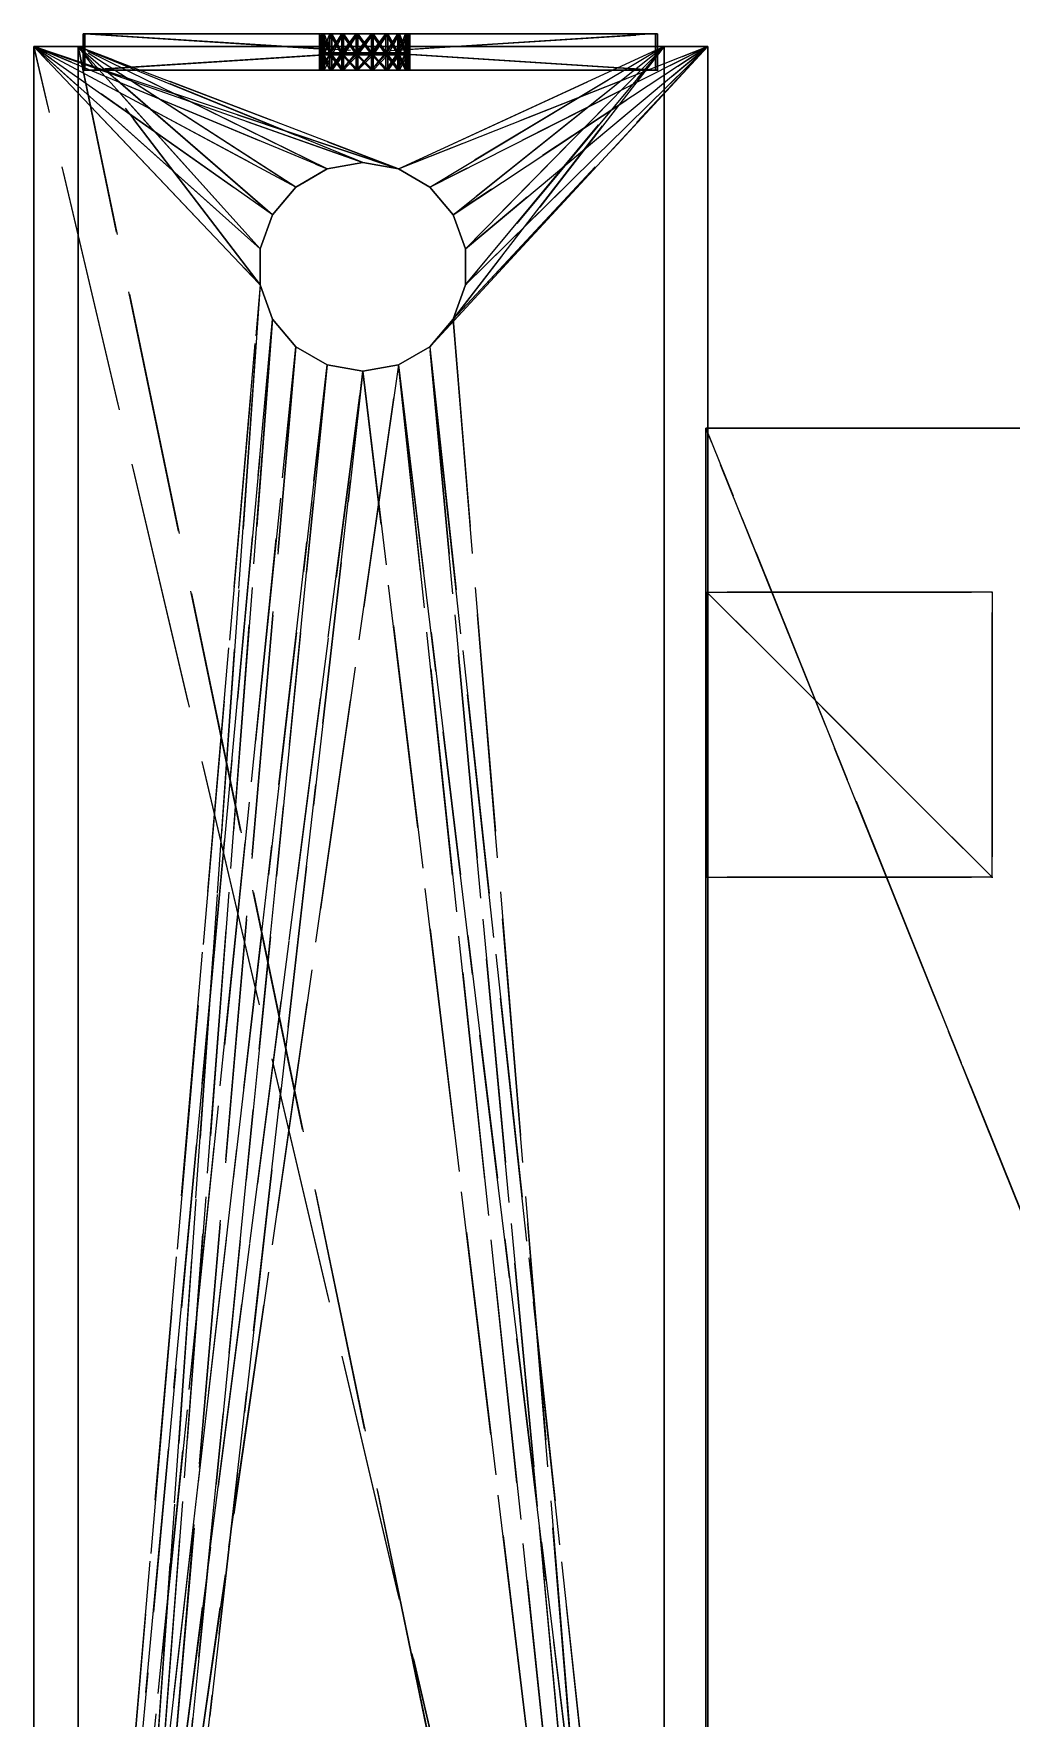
# Model space of a CAD drawing. Header units: millimetres. Extents: x -166 to 998, y 283 to 358.
# Drawn here: x 94.68 to 118.69, y 316.6 to 357.96 of the extents above; entities that cross this region are included whole.
import ezdxf

# ---------------------------------------------------------------- set-up
doc = ezdxf.new("R2010")
doc.units = ezdxf.units.MM
doc.linetypes.add('AM_ISO02W050', pattern=[7.5, 6, -1.5])
doc.layers.add('AM_HID', color=5, linetype='AM_ISO02W050', lineweight=25)

msp = doc.modelspace()

# ---------------------------------------------------------------- meshes
at = {"layer": 'AM_HID'}
mesh = msp.add_polyface(dxfattribs=at)
corners = [(103.619, 357.96, 63.34), (103.807, 357.96, 63.667), (109.95, 357.96, 59.368), (103.33, 357.96, 63.098), (102.975, 357.96, 62.969), (102.598, 357.96, 62.969), (102.244, 357.96, 63.098), (95.895, 357.96, 59.368), (101.955, 357.96, 63.34), (101.766, 357.96, 63.667), (101.701, 357.96, 64.038), (101.766, 357.96, 64.41), (101.955, 357.96, 64.736), (95.895, 357.96, 68.19), (102.244, 357.96, 64.979), (102.598, 357.96, 65.108), (102.975, 357.96, 65.108), (103.33, 357.96, 64.979), (109.95, 357.96, 68.19), (103.619, 357.96, 64.736), (103.807, 357.96, 64.41), (103.873, 357.96, 64.038), (95.895, 357.96, 59.368), (109.95, 357.96, 59.368), (109.95, 357.065, 59.368), (95.895, 357.065, 59.368), (95.895, 357.96, 59.368), (109.95, 357.96, 59.368), (109.95, 357.96, 68.19), (109.95, 357.065, 68.19), (109.95, 357.065, 59.368), (109.95, 357.96, 59.368), (109.95, 357.96, 68.19), (95.895, 357.96, 68.19), (95.895, 357.065, 68.19), (109.95, 357.065, 68.19), (109.95, 357.96, 68.19), (95.895, 357.96, 68.19), (95.895, 357.96, 59.368), (95.895, 357.065, 59.368), (95.895, 357.065, 59.368), (95.895, 357.065, 68.19), (95.895, 357.96, 68.19), (103.873, 357.065, 64.038), (103.807, 357.065, 63.667), (109.95, 357.065, 59.368), (109.95, 357.065, 59.368), (109.95, 357.065, 68.19), (103.807, 357.065, 64.41), (109.95, 357.065, 68.19), (103.619, 357.065, 64.736), (109.95, 357.065, 68.19), (103.33, 357.065, 64.979), (109.95, 357.065, 68.19), (109.95, 357.065, 68.19), (95.895, 357.065, 68.19), (102.975, 357.065, 65.108), (95.895, 357.065, 68.19), (102.598, 357.065, 65.108), (95.895, 357.065, 68.19), (102.244, 357.065, 64.979), (95.895, 357.065, 68.19), (101.955, 357.065, 64.736), (95.895, 357.065, 68.19), (95.895, 357.065, 68.19), (95.895, 357.065, 59.368), (101.766, 357.065, 64.41), (95.895, 357.065, 59.368), (101.701, 357.065, 64.038), (95.895, 357.065, 59.368), (101.766, 357.065, 63.667), (95.895, 357.065, 59.368), (101.955, 357.065, 63.34), (95.895, 357.065, 59.368), (102.248, 357.065, 63.096), (95.895, 357.065, 59.368), (95.895, 357.065, 59.368), (109.95, 357.065, 59.368), (109.95, 357.065, 59.368), (103.619, 357.065, 63.34), (109.95, 357.065, 59.368), (103.33, 357.065, 63.098), (109.95, 357.065, 59.368), (102.975, 357.065, 62.969), (109.95, 357.065, 59.368), (102.598, 357.065, 62.969), (109.95, 357.065, 59.368), (103.873, 357.487, 64.038), (103.873, 357.96, 64.038), (103.807, 357.96, 63.667), (103.807, 357.96, 63.667), (103.807, 357.487, 63.667), (103.807, 357.487, 64.41), (103.807, 357.96, 64.41), (103.873, 357.96, 64.038), (103.873, 357.96, 64.038), (103.619, 357.487, 64.736), (103.619, 357.96, 64.736), (103.807, 357.96, 64.41), (103.807, 357.96, 64.41), (103.33, 357.487, 64.979), (103.33, 357.96, 64.979), (103.619, 357.96, 64.736), (103.619, 357.96, 64.736), (102.975, 357.487, 65.108), (102.975, 357.96, 65.108), (103.33, 357.96, 64.979), (103.33, 357.96, 64.979), (102.598, 357.487, 65.108), (102.598, 357.96, 65.108), (102.975, 357.96, 65.108), (102.975, 357.96, 65.108), (102.244, 357.487, 64.979), (102.244, 357.96, 64.979), (102.598, 357.96, 65.108), (102.598, 357.96, 65.108), (102.598, 357.487, 65.108), (101.955, 357.487, 64.736), (101.955, 357.96, 64.736), (102.244, 357.96, 64.979), (102.244, 357.96, 64.979), (101.766, 357.487, 64.41), (101.766, 357.96, 64.41), (101.955, 357.96, 64.736), (101.955, 357.96, 64.736), (101.701, 357.487, 64.038), (101.701, 357.96, 64.038), (101.766, 357.96, 64.41), (101.766, 357.96, 64.41), (101.766, 357.487, 63.667), (101.766, 357.96, 63.667), (101.701, 357.96, 64.038), (101.701, 357.96, 64.038), (101.955, 357.487, 63.34), (101.955, 357.96, 63.34), (101.766, 357.96, 63.667), (101.766, 357.96, 63.667), (102.244, 357.487, 63.098), (102.244, 357.96, 63.098), (101.955, 357.96, 63.34), (101.955, 357.96, 63.34), (102.598, 357.487, 62.969), (102.598, 357.96, 62.969), (102.244, 357.96, 63.098), (102.244, 357.96, 63.098), (102.975, 357.487, 62.969), (102.975, 357.96, 62.969), (102.598, 357.96, 62.969), (102.598, 357.96, 62.969), (103.33, 357.487, 63.098), (103.33, 357.96, 63.098), (102.975, 357.96, 62.969), (102.975, 357.96, 62.969), (103.619, 357.487, 63.34), (103.619, 357.96, 63.34), (103.33, 357.96, 63.098), (103.33, 357.96, 63.098), (103.807, 357.96, 63.667), (103.619, 357.96, 63.34), (103.619, 357.96, 63.34), (103.807, 357.065, 64.41), (103.619, 357.065, 64.736), (103.619, 357.065, 64.736), (103.873, 357.065, 64.038), (103.807, 357.065, 64.41), (103.807, 357.065, 64.41), (103.33, 357.065, 64.979), (102.975, 357.065, 65.108), (102.975, 357.065, 65.108), (103.619, 357.065, 64.736), (103.33, 357.065, 64.979), (103.33, 357.065, 64.979), (102.598, 357.487, 65.108), (102.598, 357.065, 65.108), (102.244, 357.065, 64.979), (102.244, 357.065, 64.979), (102.598, 357.487, 65.108), (102.975, 357.065, 65.108), (102.598, 357.065, 65.108), (102.598, 357.065, 65.108), (101.955, 357.065, 64.736), (101.766, 357.065, 64.41), (101.766, 357.065, 64.41), (102.244, 357.065, 64.979), (101.955, 357.065, 64.736), (101.955, 357.065, 64.736), (101.701, 357.065, 64.038), (101.766, 357.065, 63.667), (101.766, 357.065, 63.667), (101.766, 357.065, 64.41), (101.701, 357.065, 64.038), (101.701, 357.065, 64.038), (101.955, 357.065, 63.34), (102.248, 357.065, 63.096), (102.248, 357.065, 63.096), (101.766, 357.065, 63.667), (101.955, 357.065, 63.34), (101.955, 357.065, 63.34), (102.598, 357.065, 62.969), (102.975, 357.065, 62.969), (102.975, 357.065, 62.969), (102.248, 357.065, 63.096), (102.598, 357.065, 62.969), (102.598, 357.065, 62.969), (103.33, 357.065, 63.098), (103.619, 357.065, 63.34), (103.619, 357.065, 63.34), (102.975, 357.065, 62.969), (103.33, 357.065, 63.098), (103.33, 357.065, 63.098), (103.807, 357.065, 63.667), (103.873, 357.065, 64.038), (103.873, 357.065, 64.038), (103.619, 357.065, 63.34), (103.807, 357.065, 63.667), (103.807, 357.065, 63.667)]
mesh.append_faces([[corners[k] for k in face] for face in [(20, 18, 21), (74, 86, 85)]], dxfattribs={"vtx0": -1, "vtx1": -1})
mesh.append_faces([[corners[k] for k in face] for face in [(6, 2, 7), (12, 7, 13), (17, 13, 18), (2, 1, 21), (43, 46, 47), (52, 54, 55), (62, 64, 65), (74, 76, 77), (78, 44, 79), (80, 79, 81), (82, 81, 83), (84, 83, 85)]], dxfattribs={"vtx0": -1, "vtx2": -1})
mesh.append_faces([[corners[k] for k in face] for face in [(0, 1, 2), (3, 0, 2), (4, 3, 2), (5, 4, 2), (6, 5, 2), (8, 6, 7), (9, 8, 7), (10, 9, 7), (11, 10, 7), (12, 11, 7), (14, 12, 13), (15, 14, 13), (16, 15, 13), (17, 16, 13), (19, 17, 18), (20, 19, 18), (18, 2, 21), (43, 44, 45), (48, 43, 49), (50, 48, 51), (52, 50, 53), (56, 52, 57), (58, 56, 59), (60, 58, 61), (62, 60, 63), (66, 62, 67), (68, 66, 69), (70, 68, 71), (72, 70, 73), (74, 72, 75)]], dxfattribs={"vtx1": -1, "vtx2": -1})
mesh.append_faces([[corners[k] for k in face] for face in [(22, 23, 24), (24, 25, 26), (27, 28, 29), (29, 30, 31), (32, 33, 34), (34, 35, 36), (37, 38, 39), (40, 41, 42), (87, 88, 89), (90, 91, 87), (92, 93, 94), (95, 87, 92), (96, 97, 98), (99, 92, 96), (100, 101, 102), (103, 96, 100), (104, 105, 106), (107, 100, 104), (108, 109, 110), (111, 104, 108), (112, 113, 114), (115, 116, 112), (117, 118, 119), (120, 112, 117), (121, 122, 123), (124, 117, 121), (125, 126, 127), (128, 121, 125), (129, 130, 131), (132, 125, 129), (133, 134, 135), (136, 129, 133), (137, 138, 139), (140, 133, 137), (141, 142, 143), (144, 137, 141), (145, 146, 147), (148, 141, 145), (149, 150, 151), (152, 145, 149), (153, 154, 155), (156, 149, 153), (91, 157, 158), (159, 153, 91), (92, 160, 161), (162, 96, 92), (87, 163, 164), (165, 92, 87), (100, 166, 167), (168, 104, 100), (96, 169, 170), (171, 100, 96), (172, 173, 174), (175, 112, 176), (104, 177, 178), (179, 108, 104), (117, 180, 181), (182, 121, 117), (112, 183, 184), (185, 117, 112), (125, 186, 187), (188, 129, 125), (121, 189, 190), (191, 125, 121), (133, 192, 193), (194, 137, 133), (129, 195, 196), (197, 133, 129), (141, 198, 199), (200, 145, 141), (137, 201, 202), (203, 141, 137), (149, 204, 205), (206, 153, 149), (145, 207, 208), (209, 149, 145), (91, 210, 211), (212, 87, 91), (153, 213, 214), (215, 91, 153)]], dxfattribs={"vtx2": -1})
mesh = msp.add_polyface(dxfattribs=at)
corners = [(103.619, 357.96, 56.182), (103.807, 357.96, 56.509), (109.95, 357.96, 54.669), (103.33, 357.96, 55.939), (102.975, 357.96, 55.81), (102.598, 357.96, 55.81), (95.895, 357.96, 54.669), (102.244, 357.96, 55.939), (101.955, 357.96, 56.182), (101.766, 357.96, 56.509), (101.701, 357.96, 56.88), (101.766, 357.96, 57.251), (101.955, 357.96, 57.578), (95.895, 357.96, 59.104), (102.244, 357.96, 57.82), (102.597, 357.96, 57.949), (102.975, 357.96, 57.949), (109.95, 357.96, 59.104), (103.33, 357.96, 57.82), (103.619, 357.96, 57.578), (103.807, 357.96, 57.251), (103.873, 357.96, 56.88), (95.895, 357.96, 54.669), (109.95, 357.96, 54.669), (109.95, 357.065, 54.669), (95.895, 357.065, 54.669), (95.895, 357.96, 54.669), (109.95, 357.96, 54.669), (109.95, 357.96, 59.104), (109.95, 357.065, 59.104), (109.95, 357.065, 54.669), (109.95, 357.96, 54.669), (109.95, 357.96, 59.104), (95.895, 357.96, 59.104), (95.895, 357.065, 59.104), (109.95, 357.065, 59.104), (109.95, 357.96, 59.104), (95.895, 357.96, 59.104), (95.895, 357.96, 54.669), (95.895, 357.065, 54.669), (95.895, 357.065, 54.669), (95.895, 357.065, 59.104), (95.895, 357.96, 59.104), (103.873, 357.065, 56.88), (103.807, 357.065, 56.509), (109.95, 357.065, 54.669), (109.95, 357.065, 54.669), (109.95, 357.065, 59.104), (103.807, 357.065, 57.251), (109.95, 357.065, 59.104), (103.619, 357.065, 57.578), (109.95, 357.065, 59.104), (103.33, 357.065, 57.82), (109.95, 357.065, 59.104), (102.975, 357.065, 57.949), (109.95, 357.065, 59.104), (109.95, 357.065, 59.104), (95.895, 357.065, 59.104), (102.598, 357.065, 57.949), (95.895, 357.065, 59.104), (102.244, 357.065, 57.82), (95.895, 357.065, 59.104), (101.955, 357.065, 57.578), (95.895, 357.065, 59.104), (95.895, 357.065, 59.104), (95.895, 357.065, 54.669), (101.766, 357.065, 57.251), (95.895, 357.065, 54.669), (101.701, 357.065, 56.88), (95.895, 357.065, 54.669), (101.766, 357.065, 56.509), (95.895, 357.065, 54.669), (101.955, 357.065, 56.182), (95.895, 357.065, 54.669), (102.244, 357.065, 55.939), (95.895, 357.065, 54.669), (102.598, 357.065, 55.81), (95.895, 357.065, 54.669), (95.895, 357.065, 54.669), (109.95, 357.065, 54.669), (109.95, 357.065, 54.669), (103.619, 357.065, 56.182), (109.95, 357.065, 54.669), (103.33, 357.065, 55.939), (109.95, 357.065, 54.669), (102.975, 357.065, 55.81), (109.95, 357.065, 54.669), (103.873, 357.452, 56.88), (103.873, 357.96, 56.88), (103.807, 357.96, 56.509), (103.807, 357.96, 56.509), (103.807, 357.452, 56.509), (103.807, 357.452, 57.251), (103.807, 357.96, 57.251), (103.873, 357.96, 56.88), (103.873, 357.96, 56.88), (103.619, 357.452, 57.578), (103.619, 357.96, 57.578), (103.807, 357.96, 57.251), (103.807, 357.96, 57.251), (103.33, 357.452, 57.82), (103.33, 357.96, 57.82), (103.619, 357.96, 57.578), (103.619, 357.96, 57.578), (102.975, 357.452, 57.949), (102.975, 357.96, 57.949), (103.33, 357.96, 57.82), (103.33, 357.96, 57.82), (102.598, 357.452, 57.949), (102.597, 357.96, 57.949), (102.975, 357.96, 57.949), (102.975, 357.96, 57.949), (102.244, 357.452, 57.82), (102.244, 357.96, 57.82), (102.597, 357.96, 57.949), (102.597, 357.96, 57.949), (102.598, 357.452, 57.949), (101.955, 357.452, 57.578), (101.955, 357.96, 57.578), (102.244, 357.96, 57.82), (102.244, 357.96, 57.82), (101.766, 357.452, 57.251), (101.766, 357.96, 57.251), (101.955, 357.96, 57.578), (101.955, 357.96, 57.578), (101.701, 357.452, 56.88), (101.701, 357.96, 56.88), (101.766, 357.96, 57.251), (101.766, 357.96, 57.251), (101.766, 357.452, 56.509), (101.766, 357.96, 56.509), (101.701, 357.96, 56.88), (101.701, 357.96, 56.88), (101.955, 357.452, 56.182), (101.955, 357.96, 56.182), (101.766, 357.96, 56.509), (101.766, 357.96, 56.509), (102.244, 357.452, 55.939), (102.244, 357.96, 55.939), (101.955, 357.96, 56.182), (101.955, 357.96, 56.182), (102.598, 357.452, 55.81), (102.598, 357.96, 55.81), (102.244, 357.96, 55.939), (102.244, 357.96, 55.939), (102.975, 357.452, 55.81), (102.975, 357.96, 55.81), (102.598, 357.96, 55.81), (102.598, 357.96, 55.81), (103.33, 357.452, 55.939), (103.33, 357.96, 55.939), (102.975, 357.96, 55.81), (102.975, 357.96, 55.81), (103.619, 357.452, 56.182), (103.619, 357.96, 56.182), (103.33, 357.96, 55.939), (103.33, 357.96, 55.939), (103.807, 357.96, 56.509), (103.619, 357.96, 56.182), (103.619, 357.96, 56.182), (103.807, 357.065, 57.251), (103.619, 357.065, 57.578), (103.619, 357.065, 57.578), (103.873, 357.065, 56.88), (103.807, 357.065, 57.251), (103.807, 357.065, 57.251), (103.33, 357.065, 57.82), (102.975, 357.065, 57.949), (102.975, 357.065, 57.949), (103.619, 357.065, 57.578), (103.33, 357.065, 57.82), (103.33, 357.065, 57.82), (102.598, 357.452, 57.949), (102.598, 357.065, 57.949), (102.244, 357.065, 57.82), (102.244, 357.065, 57.82), (102.598, 357.452, 57.949), (102.975, 357.065, 57.949), (102.598, 357.065, 57.949), (102.598, 357.065, 57.949), (101.955, 357.065, 57.578), (101.766, 357.065, 57.251), (101.766, 357.065, 57.251), (102.244, 357.065, 57.82), (101.955, 357.065, 57.578), (101.955, 357.065, 57.578), (101.701, 357.065, 56.88), (101.766, 357.065, 56.509), (101.766, 357.065, 56.509), (101.766, 357.065, 57.251), (101.701, 357.065, 56.88), (101.701, 357.065, 56.88), (101.955, 357.065, 56.182), (102.244, 357.065, 55.939), (102.244, 357.065, 55.939), (101.766, 357.065, 56.509), (101.955, 357.065, 56.182), (101.955, 357.065, 56.182), (102.598, 357.065, 55.81), (102.975, 357.065, 55.81), (102.975, 357.065, 55.81), (102.244, 357.065, 55.939), (102.598, 357.065, 55.81), (102.598, 357.065, 55.81), (103.33, 357.065, 55.939), (103.619, 357.065, 56.182), (103.619, 357.065, 56.182), (102.975, 357.065, 55.81), (103.33, 357.065, 55.939), (103.33, 357.065, 55.939), (103.807, 357.065, 56.509), (103.873, 357.065, 56.88), (103.873, 357.065, 56.88), (103.619, 357.065, 56.182), (103.807, 357.065, 56.509), (103.807, 357.065, 56.509)]
mesh.append_faces([[corners[k] for k in face] for face in [(20, 17, 21), (76, 86, 85)]], dxfattribs={"vtx0": -1, "vtx1": -1})
mesh.append_faces([[corners[k] for k in face] for face in [(5, 2, 6), (12, 6, 13), (16, 13, 17), (2, 1, 21), (43, 46, 47), (54, 56, 57), (62, 64, 65), (76, 78, 79), (80, 44, 81), (82, 81, 83), (84, 83, 85)]], dxfattribs={"vtx0": -1, "vtx2": -1})
mesh.append_faces([[corners[k] for k in face] for face in [(0, 1, 2), (3, 0, 2), (4, 3, 2), (5, 4, 2), (7, 5, 6), (8, 7, 6), (9, 8, 6), (10, 9, 6), (11, 10, 6), (12, 11, 6), (14, 12, 13), (15, 14, 13), (16, 15, 13), (18, 16, 17), (19, 18, 17), (20, 19, 17), (17, 2, 21), (43, 44, 45), (48, 43, 49), (50, 48, 51), (52, 50, 53), (54, 52, 55), (58, 54, 59), (60, 58, 61), (62, 60, 63), (66, 62, 67), (68, 66, 69), (70, 68, 71), (72, 70, 73), (74, 72, 75), (76, 74, 77)]], dxfattribs={"vtx1": -1, "vtx2": -1})
mesh.append_faces([[corners[k] for k in face] for face in [(22, 23, 24), (24, 25, 26), (27, 28, 29), (29, 30, 31), (32, 33, 34), (34, 35, 36), (37, 38, 39), (40, 41, 42), (87, 88, 89), (90, 91, 87), (92, 93, 94), (95, 87, 92), (96, 97, 98), (99, 92, 96), (100, 101, 102), (103, 96, 100), (104, 105, 106), (107, 100, 104), (108, 109, 110), (111, 104, 108), (112, 113, 114), (115, 116, 112), (117, 118, 119), (120, 112, 117), (121, 122, 123), (124, 117, 121), (125, 126, 127), (128, 121, 125), (129, 130, 131), (132, 125, 129), (133, 134, 135), (136, 129, 133), (137, 138, 139), (140, 133, 137), (141, 142, 143), (144, 137, 141), (145, 146, 147), (148, 141, 145), (149, 150, 151), (152, 145, 149), (153, 154, 155), (156, 149, 153), (91, 157, 158), (159, 153, 91), (92, 160, 161), (162, 96, 92), (87, 163, 164), (165, 92, 87), (100, 166, 167), (168, 104, 100), (96, 169, 170), (171, 100, 96), (172, 173, 174), (175, 112, 176), (104, 177, 178), (179, 108, 104), (117, 180, 181), (182, 121, 117), (112, 183, 184), (185, 117, 112), (125, 186, 187), (188, 129, 125), (121, 189, 190), (191, 125, 121), (133, 192, 193), (194, 137, 133), (129, 195, 196), (197, 133, 129), (141, 198, 199), (200, 145, 141), (137, 201, 202), (203, 141, 137), (149, 204, 205), (206, 153, 149), (145, 207, 208), (209, 149, 145), (91, 210, 211), (212, 87, 91), (153, 213, 214), (215, 91, 153)]], dxfattribs={"vtx2": -1})
mesh = msp.add_polyface(dxfattribs=at)
corners = [(103.664, 357.96, 49.85), (103.852, 357.96, 50.177), (109.995, 357.96, 45.609), (103.375, 357.96, 49.608), (103.02, 357.96, 49.479), (102.643, 357.96, 49.479), (95.94, 357.96, 45.609), (102.289, 357.96, 49.608), (102, 357.96, 49.85), (101.811, 357.96, 50.177), (101.746, 357.96, 50.548), (101.811, 357.96, 50.92), (102, 357.96, 51.246), (95.94, 357.96, 54.398), (102.289, 357.96, 51.489), (102.643, 357.96, 51.618), (103.02, 357.96, 51.618), (103.375, 357.96, 51.489), (109.995, 357.96, 54.398), (103.664, 357.96, 51.246), (103.852, 357.96, 50.92), (103.918, 357.96, 50.548), (95.94, 357.96, 45.609), (109.995, 357.96, 45.609), (109.995, 357.065, 45.609), (95.94, 357.065, 45.609), (95.94, 357.96, 45.609), (109.995, 357.96, 45.609), (109.995, 357.96, 54.398), (109.995, 357.065, 54.398), (109.995, 357.065, 45.609), (109.995, 357.96, 45.609), (109.995, 357.96, 54.398), (95.94, 357.96, 54.398), (95.94, 357.065, 54.398), (109.995, 357.065, 54.398), (109.995, 357.96, 54.398), (95.94, 357.96, 54.398), (95.94, 357.96, 45.609), (95.94, 357.065, 45.609), (95.94, 357.065, 45.609), (95.94, 357.065, 54.398), (95.94, 357.96, 54.398), (103.918, 357.065, 50.548), (103.852, 357.065, 50.177), (109.995, 357.065, 45.609), (109.995, 357.065, 45.609), (109.995, 357.065, 54.398), (103.852, 357.065, 50.92), (109.995, 357.065, 54.398), (103.664, 357.065, 51.246), (109.995, 357.065, 54.398), (103.375, 357.065, 51.489), (109.995, 357.065, 54.398), (109.995, 357.065, 54.398), (95.94, 357.065, 54.398), (103.02, 357.065, 51.618), (95.94, 357.065, 54.398), (102.643, 357.065, 51.618), (95.94, 357.065, 54.398), (102.289, 357.065, 51.489), (95.94, 357.065, 54.398), (102, 357.065, 51.246), (95.94, 357.065, 54.398), (95.94, 357.065, 54.398), (95.94, 357.065, 45.609), (109.995, 357.065, 45.609), (103.664, 357.065, 49.85), (109.995, 357.065, 45.609), (103.375, 357.065, 49.608), (109.995, 357.065, 45.609), (103.02, 357.065, 49.479), (109.995, 357.065, 45.609), (102.643, 357.065, 49.479), (95.94, 357.065, 45.609), (109.995, 357.065, 45.609), (95.94, 357.065, 45.609), (102.289, 357.065, 49.608), (95.94, 357.065, 45.609), (102, 357.065, 49.85), (95.94, 357.065, 45.609), (101.811, 357.065, 50.177), (95.94, 357.065, 45.609), (101.746, 357.065, 50.548), (95.94, 357.065, 45.609), (101.811, 357.065, 50.92), (95.94, 357.065, 45.609), (103.918, 357.439, 50.548), (103.918, 357.96, 50.548), (103.852, 357.96, 50.177), (103.852, 357.96, 50.177), (103.852, 357.439, 50.177), (103.852, 357.439, 50.92), (103.852, 357.96, 50.92), (103.918, 357.96, 50.548), (103.918, 357.96, 50.548), (103.664, 357.439, 51.246), (103.664, 357.96, 51.246), (103.852, 357.96, 50.92), (103.852, 357.96, 50.92), (103.375, 357.439, 51.489), (103.375, 357.96, 51.489), (103.664, 357.96, 51.246), (103.664, 357.96, 51.246), (103.02, 357.439, 51.618), (103.02, 357.96, 51.618), (103.375, 357.96, 51.489), (103.375, 357.96, 51.489), (102.643, 357.439, 51.618), (102.643, 357.96, 51.618), (103.02, 357.96, 51.618), (103.02, 357.96, 51.618), (102.289, 357.439, 51.489), (102.289, 357.96, 51.489), (102.643, 357.96, 51.618), (102.643, 357.96, 51.618), (102.643, 357.439, 51.618), (102, 357.439, 51.246), (102, 357.96, 51.246), (102.289, 357.96, 51.489), (102.289, 357.96, 51.489), (101.811, 357.439, 50.92), (101.811, 357.96, 50.92), (102, 357.96, 51.246), (102, 357.96, 51.246), (101.746, 357.439, 50.548), (101.746, 357.96, 50.548), (101.811, 357.96, 50.92), (101.811, 357.96, 50.92), (101.811, 357.439, 50.177), (101.811, 357.96, 50.177), (101.746, 357.96, 50.548), (101.746, 357.96, 50.548), (102, 357.439, 49.85), (102, 357.96, 49.85), (101.811, 357.96, 50.177), (101.811, 357.96, 50.177), (102.289, 357.439, 49.608), (102.289, 357.96, 49.608), (102, 357.96, 49.85), (102, 357.96, 49.85), (102.643, 357.439, 49.479), (102.643, 357.96, 49.479), (102.289, 357.96, 49.608), (102.289, 357.96, 49.608), (103.02, 357.439, 49.479), (103.02, 357.96, 49.479), (102.643, 357.96, 49.479), (102.643, 357.96, 49.479), (103.375, 357.439, 49.608), (103.375, 357.96, 49.608), (103.02, 357.96, 49.479), (103.02, 357.96, 49.479), (103.664, 357.439, 49.85), (103.664, 357.96, 49.85), (103.375, 357.96, 49.608), (103.375, 357.96, 49.608), (103.852, 357.96, 50.177), (103.664, 357.96, 49.85), (103.664, 357.96, 49.85), (103.852, 357.065, 50.92), (103.664, 357.065, 51.246), (103.664, 357.065, 51.246), (103.918, 357.065, 50.548), (103.852, 357.065, 50.92), (103.852, 357.065, 50.92), (103.375, 357.065, 51.489), (103.02, 357.065, 51.618), (103.02, 357.065, 51.618), (103.664, 357.065, 51.246), (103.375, 357.065, 51.489), (103.375, 357.065, 51.489), (102.643, 357.439, 51.618), (102.643, 357.065, 51.618), (102.289, 357.065, 51.489), (102.289, 357.065, 51.489), (102.643, 357.439, 51.618), (103.02, 357.065, 51.618), (102.643, 357.065, 51.618), (102.643, 357.065, 51.618), (102, 357.065, 51.246), (101.811, 357.065, 50.92), (101.811, 357.065, 50.92), (102.289, 357.065, 51.489), (102, 357.065, 51.246), (102, 357.065, 51.246), (101.746, 357.065, 50.548), (101.811, 357.065, 50.177), (101.811, 357.065, 50.177), (101.811, 357.065, 50.92), (101.746, 357.065, 50.548), (101.746, 357.065, 50.548), (102, 357.065, 49.85), (102.289, 357.065, 49.608), (102.289, 357.065, 49.608), (101.811, 357.065, 50.177), (102, 357.065, 49.85), (102, 357.065, 49.85), (102.643, 357.065, 49.479), (103.02, 357.065, 49.479), (103.02, 357.065, 49.479), (102.289, 357.065, 49.608), (102.643, 357.065, 49.479), (102.643, 357.065, 49.479), (103.375, 357.065, 49.608), (103.664, 357.065, 49.85), (103.664, 357.065, 49.85), (103.02, 357.065, 49.479), (103.375, 357.065, 49.608), (103.375, 357.065, 49.608), (103.852, 357.065, 50.177), (103.918, 357.065, 50.548), (103.918, 357.065, 50.548), (103.664, 357.065, 49.85), (103.852, 357.065, 50.177), (103.852, 357.065, 50.177)]
mesh.append_faces([[corners[k] for k in face] for face in [(20, 18, 21), (62, 86, 85)]], dxfattribs={"vtx0": -1, "vtx1": -1})
mesh.append_faces([[corners[k] for k in face] for face in [(5, 2, 6), (12, 6, 13), (17, 13, 18), (2, 1, 21), (43, 46, 47), (52, 54, 55), (62, 64, 65), (66, 44, 67), (68, 67, 69), (70, 69, 71), (72, 71, 73), (76, 73, 77), (78, 77, 79), (80, 79, 81), (82, 81, 83), (84, 83, 85)]], dxfattribs={"vtx0": -1, "vtx2": -1})
mesh.append_faces([[corners[k] for k in face] for face in [(0, 1, 2), (3, 0, 2), (4, 3, 2), (5, 4, 2), (7, 5, 6), (8, 7, 6), (9, 8, 6), (10, 9, 6), (11, 10, 6), (12, 11, 6), (14, 12, 13), (15, 14, 13), (16, 15, 13), (17, 16, 13), (19, 17, 18), (20, 19, 18), (18, 2, 21), (43, 44, 45), (48, 43, 49), (50, 48, 51), (52, 50, 53), (56, 52, 57), (58, 56, 59), (60, 58, 61), (62, 60, 63), (74, 75, 73)]], dxfattribs={"vtx1": -1, "vtx2": -1})
mesh.append_faces([[corners[k] for k in face] for face in [(22, 23, 24), (24, 25, 26), (27, 28, 29), (29, 30, 31), (32, 33, 34), (34, 35, 36), (37, 38, 39), (40, 41, 42), (87, 88, 89), (90, 91, 87), (92, 93, 94), (95, 87, 92), (96, 97, 98), (99, 92, 96), (100, 101, 102), (103, 96, 100), (104, 105, 106), (107, 100, 104), (108, 109, 110), (111, 104, 108), (112, 113, 114), (115, 116, 112), (117, 118, 119), (120, 112, 117), (121, 122, 123), (124, 117, 121), (125, 126, 127), (128, 121, 125), (129, 130, 131), (132, 125, 129), (133, 134, 135), (136, 129, 133), (137, 138, 139), (140, 133, 137), (141, 142, 143), (144, 137, 141), (145, 146, 147), (148, 141, 145), (149, 150, 151), (152, 145, 149), (153, 154, 155), (156, 149, 153), (91, 157, 158), (159, 153, 91), (92, 160, 161), (162, 96, 92), (87, 163, 164), (165, 92, 87), (100, 166, 167), (168, 104, 100), (96, 169, 170), (171, 100, 96), (172, 173, 174), (175, 112, 176), (104, 177, 178), (179, 108, 104), (117, 180, 181), (182, 121, 117), (112, 183, 184), (185, 117, 112), (125, 186, 187), (188, 129, 125), (121, 189, 190), (191, 125, 121), (133, 192, 193), (194, 137, 133), (129, 195, 196), (197, 133, 129), (141, 198, 199), (200, 145, 141), (137, 201, 202), (203, 141, 137), (149, 204, 205), (206, 153, 149), (145, 207, 208), (209, 149, 145), (91, 210, 211), (212, 87, 91), (153, 213, 214), (215, 91, 153)]], dxfattribs={"vtx2": -1})
mesh = msp.add_polyface(dxfattribs=at)
corners = [(94.68, 287.368, 43.684), (111.232, 287.368, 43.684), (111.232, 287.368, 70.063), (94.68, 287.368, 70.063), (94.68, 357.648, 43.684), (111.232, 357.648, 43.684), (111.232, 287.368, 43.684), (111.232, 287.368, 43.684), (94.68, 287.368, 43.684), (111.232, 357.648, 43.684), (111.232, 357.648, 70.063), (111.232, 287.368, 70.063), (111.232, 287.368, 70.063), (111.232, 287.368, 43.684), (111.232, 357.648, 43.684), (94.68, 357.648, 70.063), (94.68, 357.648, 43.684), (94.68, 287.368, 43.684), (94.68, 287.368, 43.684), (94.68, 287.368, 70.063), (95.77, 288.252, 45.408), (95.77, 288.252, 68.339), (110.159, 288.252, 68.339), (110.159, 288.252, 45.408), (95.77, 288.252, 45.408), (95.77, 357.648, 45.408), (95.77, 357.648, 68.339), (95.77, 288.252, 68.339), (95.77, 288.252, 45.408), (110.159, 288.252, 45.408), (110.159, 357.648, 45.408), (95.77, 357.648, 45.408), (95.77, 357.648, 45.408), (95.77, 288.252, 45.408), (110.159, 288.252, 45.408), (110.159, 288.252, 68.339), (110.159, 357.648, 68.339), (110.159, 357.648, 45.408), (110.159, 357.648, 45.408), (110.159, 288.252, 45.408), (110.159, 288.252, 68.339), (101.118, 350.274, 68.339), (101.888, 349.83, 68.339), (95.77, 288.252, 68.339), (100.547, 350.955, 68.339), (95.77, 288.252, 68.339), (100.243, 351.791, 68.339), (95.77, 288.252, 68.339), (95.77, 288.252, 68.339), (95.77, 357.648, 68.339), (100.243, 352.68, 68.339), (95.77, 357.648, 68.339), (100.547, 353.515, 68.339), (95.77, 357.648, 68.339), (101.118, 354.196, 68.339), (95.77, 357.648, 68.339), (101.888, 354.641, 68.339), (95.77, 357.648, 68.339), (102.764, 354.795, 68.339), (95.77, 357.648, 68.339), (103.639, 354.641, 68.339), (95.77, 357.648, 68.339), (95.77, 357.648, 68.339), (110.159, 357.648, 68.339), (104.409, 354.196, 68.339), (110.159, 357.648, 68.339), (104.98, 353.515, 68.339), (110.159, 357.648, 68.339), (105.284, 352.68, 68.339), (110.159, 357.648, 68.339), (105.285, 351.795, 68.339), (110.159, 357.648, 68.339), (104.98, 350.955, 68.339), (110.159, 357.648, 68.339), (110.159, 357.648, 68.339), (110.159, 288.252, 68.339), (104.409, 350.274, 68.339), (110.159, 288.252, 68.339), (103.639, 349.83, 68.339), (110.159, 288.252, 68.339), (95.77, 288.252, 68.339), (102.764, 349.676, 68.339), (110.159, 288.252, 68.339), (95.77, 288.252, 68.339), (110.159, 288.252, 68.339), (95.77, 357.648, 45.408), (110.159, 357.648, 45.408), (111.232, 357.648, 43.684), (111.232, 357.648, 43.684), (94.68, 357.648, 43.684), (95.77, 357.648, 45.408), (111.232, 357.648, 70.063), (111.232, 357.648, 43.684), (110.159, 357.648, 45.408), (110.159, 357.648, 45.408), (110.159, 357.648, 68.339), (111.232, 357.648, 70.063), (95.77, 357.648, 45.408), (94.68, 357.648, 43.684), (94.68, 357.648, 70.063), (95.77, 357.648, 68.339), (95.77, 357.648, 45.408), (94.68, 357.648, 70.063), (110.159, 357.648, 68.339), (95.77, 357.648, 68.339), (94.68, 357.648, 70.063), (110.159, 357.648, 68.339), (94.68, 357.648, 70.063), (111.232, 357.648, 70.063), (102.764, 349.676, 70.063), (101.888, 349.83, 70.063), (94.68, 287.368, 70.063), (103.639, 349.83, 70.063), (94.68, 287.368, 70.063), (94.68, 287.368, 70.063), (111.232, 287.368, 70.063), (104.409, 350.274, 70.063), (111.232, 287.368, 70.063), (111.232, 287.368, 70.063), (111.232, 357.648, 70.063), (104.98, 350.955, 70.063), (111.232, 357.648, 70.063), (105.284, 351.791, 70.063), (111.232, 357.648, 70.063), (105.284, 352.68, 70.063), (111.232, 357.648, 70.063), (104.98, 353.515, 70.063), (111.232, 357.648, 70.063), (104.409, 354.196, 70.063), (111.232, 357.648, 70.063), (103.639, 354.641, 70.063), (111.232, 357.648, 70.063), (111.232, 357.648, 70.063), (94.68, 357.648, 70.063), (94.68, 287.368, 70.063), (101.118, 350.274, 70.063), (94.68, 287.368, 70.063), (100.547, 350.955, 70.063), (94.68, 287.368, 70.063), (100.243, 351.791, 70.063), (94.68, 357.648, 70.063), (94.68, 287.368, 70.063), (94.68, 357.648, 70.063), (100.243, 352.68, 70.063), (94.68, 357.648, 70.063), (100.547, 353.515, 70.063), (94.68, 357.648, 70.063), (101.118, 354.196, 70.063), (94.68, 357.648, 70.063), (101.888, 354.641, 70.063), (94.68, 357.648, 70.063), (102.764, 354.795, 70.063), (94.68, 357.648, 70.063), (104.409, 350.274, 68.824), (104.409, 350.274, 68.339), (103.639, 349.83, 68.339), (103.639, 349.83, 68.339), (103.639, 349.83, 68.824), (105.284, 351.791, 68.824), (105.285, 351.795, 68.339), (104.98, 350.955, 68.339), (104.98, 350.955, 68.339), (104.98, 350.955, 68.824), (104.98, 353.515, 68.824), (104.98, 353.515, 68.339), (105.284, 352.68, 68.339), (105.284, 352.68, 68.339), (105.284, 352.68, 68.824), (103.639, 354.641, 68.824), (103.639, 354.641, 68.339), (104.409, 354.196, 68.339), (104.409, 354.196, 68.339), (104.409, 354.196, 68.824), (101.888, 354.641, 68.824), (101.888, 354.641, 68.339), (102.764, 354.795, 68.339), (102.764, 354.795, 68.339), (102.764, 354.795, 68.824), (100.547, 353.515, 68.824), (100.547, 353.515, 68.339), (101.118, 354.196, 68.339), (101.118, 354.196, 68.339), (101.118, 354.196, 68.824), (100.243, 351.791, 68.824), (100.243, 351.791, 68.339), (100.243, 352.68, 68.339), (100.243, 352.68, 68.339), (100.243, 352.68, 68.824), (101.118, 350.274, 68.824), (101.118, 350.274, 68.339), (100.547, 350.955, 68.339), (100.547, 350.955, 68.339), (100.547, 350.955, 68.824), (101.888, 349.83, 68.824), (102.764, 349.676, 68.824), (102.764, 349.676, 68.339), (102.764, 349.676, 68.339), (101.888, 349.83, 68.339), (102.764, 349.676, 70.055), (103.639, 349.83, 70.055), (104.409, 350.274, 70.055), (104.98, 350.955, 70.055), (105.284, 351.791, 70.055), (105.284, 352.68, 70.055), (105.284, 352.68, 68.824), (105.284, 352.68, 70.055), (104.98, 353.515, 70.055), (104.409, 354.196, 70.055), (103.639, 354.641, 70.055), (102.764, 354.795, 70.055), (101.888, 354.641, 70.055), (101.118, 354.196, 70.055), (100.547, 353.515, 70.055), (100.243, 352.68, 70.055), (100.243, 351.791, 70.055), (100.547, 350.955, 70.055), (101.118, 350.274, 70.055), (101.888, 349.83, 70.055), (101.888, 349.83, 70.063), (102.764, 349.676, 70.063), (102.764, 349.676, 70.063), (102.764, 349.676, 70.063), (103.639, 349.83, 70.063), (103.639, 349.83, 70.063), (103.639, 349.83, 70.063), (103.639, 349.83, 70.063), (104.409, 350.274, 70.063), (104.409, 350.274, 70.063), (104.409, 350.274, 70.063), (104.98, 350.955, 70.063), (104.98, 350.955, 70.063), (104.98, 350.955, 70.063), (105.284, 351.791, 70.063), (105.284, 351.791, 70.063), (105.284, 351.791, 70.063), (105.284, 352.68, 70.063), (105.284, 352.68, 70.055), (105.284, 352.68, 70.063), (105.284, 352.68, 70.063), (104.98, 353.515, 70.063), (104.98, 353.515, 70.063), (104.98, 353.515, 70.063), (104.409, 354.196, 70.063), (104.409, 354.196, 70.063), (104.409, 354.196, 70.063), (103.639, 354.641, 70.063), (103.639, 354.641, 70.063), (103.639, 354.641, 70.063), (102.764, 354.795, 70.063), (102.764, 354.795, 70.063), (102.764, 354.795, 70.063), (101.888, 354.641, 70.063), (101.888, 354.641, 70.063), (101.888, 354.641, 70.063), (101.118, 354.196, 70.063), (101.118, 354.196, 70.063), (101.118, 354.196, 70.063), (100.547, 353.515, 70.063), (100.547, 353.515, 70.063), (100.547, 353.515, 70.063), (100.243, 352.68, 70.063), (100.243, 352.68, 70.063), (100.243, 352.68, 70.063), (100.243, 351.791, 70.063), (100.243, 351.791, 70.063), (100.243, 351.791, 70.063), (100.547, 350.955, 70.063), (100.547, 350.955, 70.063), (100.547, 350.955, 70.063), (101.118, 350.274, 70.063), (101.118, 350.274, 70.063), (101.118, 350.274, 70.063), (101.888, 349.83, 70.063), (103.639, 349.83, 68.339), (102.764, 349.676, 68.339), (102.764, 349.676, 68.339), (104.98, 350.955, 68.339), (104.409, 350.274, 68.339), (104.409, 350.274, 68.339), (105.284, 352.68, 68.824), (105.284, 352.68, 68.339), (105.285, 351.795, 68.339), (105.285, 351.795, 68.339), (105.284, 352.68, 68.824), (104.409, 354.196, 68.339), (104.98, 353.515, 68.339), (104.98, 353.515, 68.339), (102.764, 354.795, 68.339), (103.639, 354.641, 68.339), (103.639, 354.641, 68.339), (101.118, 354.196, 68.339), (101.888, 354.641, 68.339), (101.888, 354.641, 68.339), (100.243, 352.68, 68.339), (100.547, 353.515, 68.339), (100.547, 353.515, 68.339), (100.547, 350.955, 68.339), (100.243, 351.791, 68.339), (100.243, 351.791, 68.339), (101.888, 349.83, 68.339), (101.118, 350.274, 68.339), (101.118, 350.274, 68.339)]
mesh.append_faces([[corners[k] for k in face] for face in [(106, 107, 108)]], dxfattribs={"vtx0": -1})
mesh.append_faces([[corners[k] for k in face] for face in [(78, 84, 81), (130, 152, 151)]], dxfattribs={"vtx0": -1, "vtx1": -1})
mesh.append_faces([[corners[k] for k in face] for face in [(46, 48, 49), (60, 62, 63), (72, 74, 75), (80, 42, 81), (112, 114, 115), (116, 118, 119), (130, 132, 133), (134, 110, 135), (136, 135, 137), (138, 137, 139), (142, 139, 143), (144, 143, 145), (146, 145, 147), (148, 147, 149), (150, 149, 151)]], dxfattribs={"vtx0": -1, "vtx2": -1})
mesh.append_faces([[corners[k] for k in face] for face in [(41, 42, 43), (44, 41, 45), (46, 44, 47), (50, 46, 51), (52, 50, 53), (54, 52, 55), (56, 54, 57), (58, 56, 59), (60, 58, 61), (64, 60, 65), (66, 64, 67), (68, 66, 69), (70, 68, 71), (72, 70, 73), (76, 72, 77), (78, 76, 79), (82, 83, 81), (100, 101, 102), (103, 104, 105), (109, 110, 111), (112, 109, 113), (116, 112, 117), (120, 116, 121), (122, 120, 123), (124, 122, 125), (126, 124, 127), (128, 126, 129), (130, 128, 131), (140, 141, 139)]], dxfattribs={"vtx1": -1, "vtx2": -1})
mesh.append_faces([[corners[k] for k in face] for face in [(0, 1, 2), (2, 3, 0), (4, 5, 6), (7, 8, 4), (9, 10, 11), (12, 13, 14), (15, 16, 17), (18, 19, 15), (20, 21, 22), (22, 23, 20), (24, 25, 26), (26, 27, 28), (29, 30, 31), (32, 33, 34), (35, 36, 37), (38, 39, 40), (85, 86, 87), (88, 89, 90), (91, 92, 93), (94, 95, 96), (97, 98, 99), (153, 154, 155), (156, 157, 153), (158, 159, 160), (161, 162, 158), (163, 164, 165), (166, 167, 163), (168, 169, 170), (171, 172, 168), (173, 174, 175), (176, 177, 173), (178, 179, 180), (181, 182, 178), (183, 184, 185), (186, 187, 183), (188, 189, 190), (191, 192, 188), (193, 194, 195), (196, 197, 193), (194, 198, 199), (199, 157, 194), (157, 199, 200), (200, 153, 157), (153, 200, 201), (201, 162, 153), (162, 201, 202), (202, 158, 162), (158, 202, 203), (203, 204, 158), (167, 205, 206), (206, 163, 167), (163, 206, 207), (207, 172, 163), (172, 207, 208), (208, 168, 172), (168, 208, 209), (209, 177, 168), (177, 209, 210), (210, 173, 177), (173, 210, 211), (211, 182, 173), (182, 211, 212), (212, 178, 182), (178, 212, 213), (213, 187, 178), (187, 213, 214), (214, 183, 187), (183, 214, 215), (215, 192, 183), (192, 215, 216), (216, 188, 192), (188, 216, 217), (217, 193, 188), (193, 217, 198), (198, 194, 193), (217, 218, 219), (220, 198, 217), (198, 221, 222), (223, 199, 198), (200, 199, 224), (225, 226, 200), (201, 200, 227), (228, 229, 201), (202, 201, 230), (231, 232, 202), (203, 202, 233), (234, 235, 203), (206, 236, 237), (238, 239, 206), (207, 206, 240), (241, 242, 207), (208, 207, 243), (244, 245, 208), (209, 208, 246), (247, 248, 209), (210, 209, 249), (250, 251, 210), (211, 210, 252), (253, 254, 211), (212, 211, 255), (256, 257, 212), (213, 212, 258), (259, 260, 213), (214, 213, 261), (262, 263, 214), (215, 214, 264), (265, 266, 215), (216, 215, 267), (268, 269, 216), (217, 216, 270), (271, 272, 217), (157, 273, 274), (275, 194, 157), (162, 276, 277), (278, 153, 162), (279, 280, 281), (282, 158, 283), (172, 284, 285), (286, 163, 172), (177, 287, 288), (289, 168, 177), (182, 290, 291), (292, 173, 182), (187, 293, 294), (295, 178, 187), (192, 296, 297), (298, 183, 192), (193, 299, 300), (301, 188, 193)]], dxfattribs={"vtx2": -1})
mesh = msp.add_polyface(dxfattribs=at)
corners = [(261.187, 283.277, 75.932), (261.187, 348.277, 75.932), (261.187, 348.277, 80.932), (261.187, 283.277, 80.932), (249.764, 348.277, 75.932), (249.764, 348.277, 80.932), (261.187, 348.277, 80.932), (261.187, 348.277, 80.932), (261.187, 348.277, 75.932), (111.187, 348.277, 75.932), (111.187, 283.277, 75.932), (111.187, 283.277, 80.932), (111.187, 348.277, 80.932), (111.187, 283.277, 75.932), (261.187, 283.277, 75.932), (261.187, 283.277, 80.932), (261.187, 283.277, 80.932), (111.187, 283.277, 80.932), (111.187, 283.277, 75.932), (111.187, 348.277, 75.932), (111.187, 348.277, 80.932), (123.419, 348.277, 80.932), (123.419, 348.277, 75.932), (111.187, 348.277, 75.932), (111.187, 348.277, 75.932), (123.419, 348.277, 75.932), (123.419, 317.883, 75.932), (111.187, 283.277, 75.932), (111.187, 348.277, 75.932), (261.187, 348.277, 80.932), (249.764, 348.277, 80.932), (249.764, 317.605, 80.932), (261.187, 283.277, 80.932), (261.187, 348.277, 80.932), (249.698, 317.883, 80.932), (249.764, 348.277, 80.932), (249.764, 348.277, 80.932), (249.698, 348.277, 80.932), (249.764, 317.605, 69.127), (123.484, 317.605, 69.127), (123.484, 348.375, 69.127), (249.764, 348.375, 69.127), (249.764, 348.375, 80.941), (249.698, 348.375, 80.941), (249.698, 317.883, 80.941), (249.764, 317.605, 80.941), (249.764, 317.605, 80.941), (123.484, 317.605, 80.941), (123.484, 317.605, 80.932), (249.764, 317.605, 80.932), (249.764, 317.605, 80.941), (249.764, 348.375, 80.941), (249.764, 317.605, 80.941), (249.764, 317.605, 80.932), (249.764, 317.605, 80.932), (249.764, 348.277, 80.932), (249.764, 348.375, 80.941), (123.484, 317.605, 69.127), (249.764, 317.605, 69.127), (249.764, 317.605, 75.932), (123.484, 317.605, 75.932), (123.484, 317.605, 69.127), (249.764, 317.605, 75.932), (261.187, 283.277, 75.932), (111.187, 283.277, 75.932), (111.187, 283.277, 75.932), (123.484, 317.605, 75.932), (249.764, 317.605, 75.932), (249.764, 317.605, 75.932), (249.764, 348.277, 75.932), (261.187, 348.277, 75.932), (261.187, 348.277, 75.932), (261.187, 283.277, 75.932), (249.764, 317.605, 75.932), (111.187, 283.277, 80.932), (261.187, 283.277, 80.932), (123.484, 317.605, 80.932), (111.187, 283.277, 80.932), (123.419, 317.883, 80.932), (111.187, 283.277, 80.932), (123.484, 317.883, 80.932), (249.764, 348.277, 75.932), (249.764, 348.375, 69.127), (249.764, 348.375, 80.941), (249.764, 348.375, 80.941), (249.764, 348.277, 80.932), (249.764, 348.277, 75.932), (249.764, 348.375, 69.127), (249.764, 348.277, 75.932), (249.764, 317.605, 75.932), (249.764, 317.605, 75.932), (249.764, 317.605, 69.127), (249.764, 348.375, 69.127), (123.484, 317.605, 80.932), (123.484, 317.605, 80.941), (123.484, 317.883, 80.936), (123.497, 348.375, 75.793), (123.484, 348.375, 69.127), (123.484, 348.279, 75.793), (123.484, 317.883, 75.793), (123.484, 317.605, 69.127), (123.484, 317.605, 75.932), (123.484, 317.605, 75.932), (123.484, 317.883, 75.932), (123.484, 317.605, 75.932), (111.187, 283.277, 75.932), (123.484, 317.883, 75.932), (123.484, 317.605, 75.932), (123.484, 317.605, 80.941), (123.484, 317.883, 80.936), (123.484, 317.605, 80.941), (249.764, 348.375, 80.941), (249.764, 348.375, 69.127), (249.698, 348.375, 75.793), (249.698, 348.375, 80.941), (249.764, 348.375, 80.941), (111.187, 348.277, 80.932), (111.187, 283.277, 80.932), (123.419, 348.277, 80.932), (111.187, 348.277, 80.932), (123.484, 348.375, 69.127), (123.484, 317.605, 69.127), (123.484, 348.375, 69.127), (249.644, 348.375, 69.317), (249.644, 348.375, 75.793), (249.764, 348.375, 69.127), (249.764, 348.375, 69.127), (123.484, 348.375, 69.127), (123.509, 348.375, 69.312), (123.484, 348.375, 69.127), (123.484, 348.375, 69.127), (123.497, 348.375, 75.793)]
mesh.append_faces([[corners[k] for k in face] for face in [(93, 94, 95), (96, 97, 98)]])
mesh.append_faces([[corners[k] for k in face] for face in [(128, 130, 131)]], dxfattribs={"vtx0": -1})
mesh.append_faces([[corners[k] for k in face] for face in [(123, 113, 125), (123, 126, 127)]], dxfattribs={"vtx0": -1, "vtx2": -1})
mesh.append_faces([[corners[k] for k in face] for face in [(128, 123, 129)]], dxfattribs={"vtx1": -1, "vtx2": -1})
mesh.append_faces([[corners[k] for k in face] for face in [(0, 1, 2), (2, 3, 0), (4, 5, 6), (7, 8, 4), (9, 10, 11), (11, 12, 9), (13, 14, 15), (16, 17, 18), (19, 20, 21), (21, 22, 23), (24, 25, 26), (26, 27, 28), (29, 30, 31), (31, 32, 33), (34, 31, 35), (36, 37, 34), (38, 39, 40), (40, 41, 38), (42, 43, 44), (44, 45, 42), (46, 47, 48), (48, 49, 50), (51, 52, 53), (54, 55, 56), (57, 58, 59), (59, 60, 61), (62, 63, 64), (65, 66, 67), (68, 69, 70), (71, 72, 73), (74, 75, 31), (31, 76, 77), (78, 79, 76), (76, 80, 78), (81, 82, 83), (84, 85, 86), (87, 88, 89), (90, 91, 92), (99, 100, 101), (102, 103, 99), (104, 105, 26), (26, 106, 107), (76, 31, 34), (34, 80, 76), (108, 45, 44), (44, 109, 110), (111, 112, 113), (113, 114, 115), (116, 117, 78), (78, 118, 119), (120, 121, 99), (99, 98, 122), (123, 124, 113)]], dxfattribs={"vtx2": -1})
mesh = msp.add_polyface(dxfattribs=at)
corners = [(118.213, 337.251, 0.592), (111.213, 337.251, 0.592), (111.213, 344.251, 0.592), (118.213, 344.251, 0.592), (118.213, 337.251, 75.665), (118.213, 344.251, 75.665), (111.213, 344.251, 75.665), (111.213, 337.251, 75.665), (118.213, 337.251, 0.592), (118.213, 344.251, 0.592), (118.213, 344.251, 75.665), (118.213, 344.251, 75.665), (118.213, 337.251, 75.665), (118.213, 337.251, 0.592), (118.213, 344.251, 0.592), (111.213, 344.251, 0.592), (111.213, 344.251, 75.665), (111.213, 344.251, 75.665), (118.213, 344.251, 75.665), (118.213, 344.251, 0.592), (111.213, 344.251, 0.592), (111.213, 337.251, 0.592), (111.213, 337.251, 75.665), (111.213, 337.251, 75.665), (111.213, 344.251, 75.665), (111.213, 344.251, 0.592), (111.213, 337.251, 0.592), (118.213, 337.251, 0.592), (118.213, 337.251, 75.665), (118.213, 337.251, 75.665), (111.213, 337.251, 75.665), (111.213, 337.251, 0.592)]
mesh.append_faces([[corners[k] for k in face] for face in [(0, 1, 2), (2, 3, 0), (4, 5, 6), (6, 7, 4), (8, 9, 10), (11, 12, 13), (14, 15, 16), (17, 18, 19), (20, 21, 22), (23, 24, 25), (26, 27, 28), (29, 30, 31)]], dxfattribs={"vtx2": -1})

doc.saveas('drawing.dxf')
